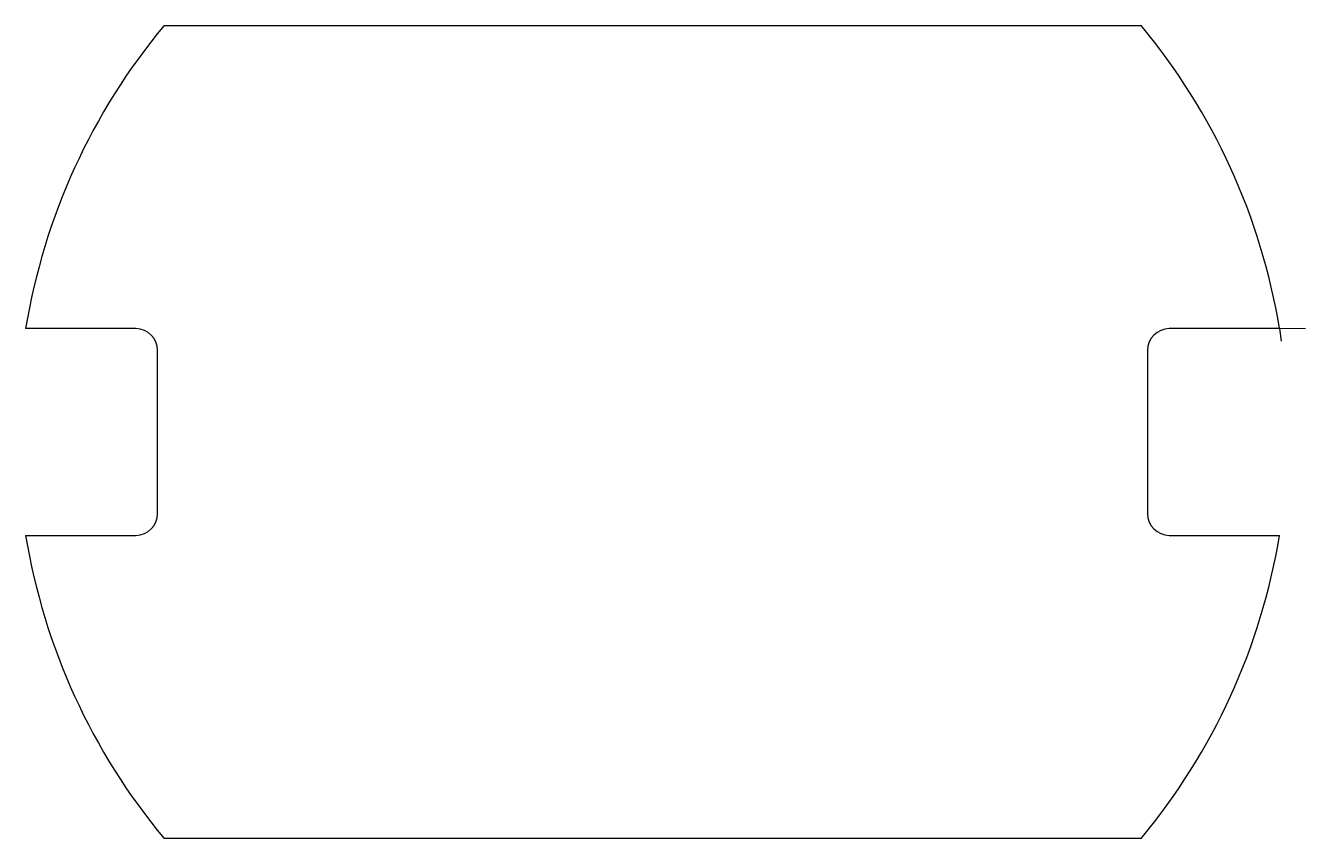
# Model space of a CAD drawing. Header units: metres. Extents: x 437 to 1849, y 22 to 918.
import ezdxf

# ---------------------------------------------------------------- set-up
doc = ezdxf.new("R2010")
doc.units = ezdxf.units.M

msp = doc.modelspace()

# ---------------------------------------------------------------- linework, layer by layer
at = {"layer": 'TOOL_0'}
for p, q in [((589.589, 918.21), (1667.5, 918.21)), ((558.544, 583.96), (436.876, 583.96)), ((1820.211, 583.96), (1698.543, 583.96)), ((1848.743, 583.671), (1820.211, 583.96)), ((1820.213, 583.96), (1822.106, 569.969)), ((582.544, 379.96), (582.544, 559.96)), ((1674.543, 559.96), (1674.543, 379.96)), ((436.875, 355.964), (558.544, 355.96)), ((1698.543, 355.96), (1820.211, 355.96)), ((1667.496, 21.707), (589.588, 21.71))]:
    msp.add_line(p, q, dxfattribs=at)
for centre, radius, start, end in [((1128.799, 469.844), 701.27, 140.255668, 170.63475), ((1128.418, 469.902), 701.134, 9.362276, 39.747376), ((558.544, 559.96), 24, 0, 90), ((1698.543, 559.96), 24, 90, 180), ((558.544, 379.96), 24, 270, 0), ((1698.543, 379.96), 24, 180, 270), ((1128.671, 470.018), 701.135, 189.36194, 219.747324), ((1128.415, 470.018), 701.135, 320.252383, 350.637738)]:
    msp.add_arc(centre, radius, start, end, dxfattribs=at)

doc.saveas('drawing.dxf')
